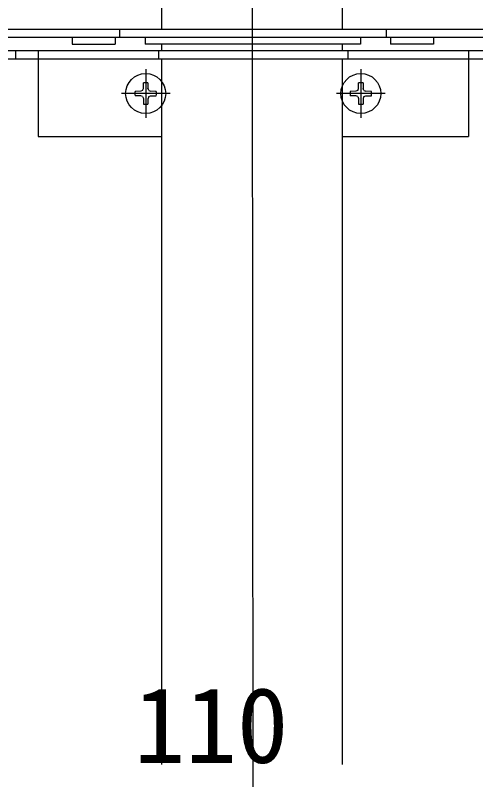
# Model space of a CAD drawing. Units: millimetres, scale not verified. Extents: x -1050 to 1050, y -1566 to 1557.
# Drawn here: x -17.5 to 89.5, y -1314 to -1136.2 of the extents above; entities that cross this region are included whole.
import ezdxf
from ezdxf.enums import TextEntityAlignment as Align

# ---------------------------------------------------------------- set-up
doc = ezdxf.new("R2010")
doc.units = ezdxf.units.MM
doc.header["$LTSCALE"] = 8
for name, color, linetype in [('0-4_YKK_12', 2, 'Continuous'), ('0-5_YKK_13', 4, 'Continuous'), ('0-7_YKK_D', 6, 'Continuous')]:
    doc.layers.add(name, color=color, linetype=linetype)
doc.styles.add('ＭＳ ゴシック', font='')
doc.styles.get('ＭＳ ゴシック').set_extended_font_data('MS Gothic')

msp = doc.modelspace()

# ---------------------------------------------------------------- linework, layer by layer
at = {"layer": '0-4_YKK_12'}
msp.add_line((37.187, -720.128), (37.815, -1413.805), dxfattribs=at)
at = {"layer": '0-5_YKK_13'}
for p, q in [((16.47, -1087), (16.47, -1139.349)), ((58.47, -1087), (58.47, -1139.349)), ((6.72, -1139.349), (6.72, -1141.349)), ((68.72, -1139.349), (68.72, -1141.349)), ((-4.28, -1141.349), (-4.28, -1142.849)), ((5.72, -1141.349), (5.72, -1142.849)), ((12.72, -1141.349), (12.72, -1142.849)), ((62.72, -1141.349), (62.72, -1142.849)), ((69.72, -1141.349), (69.72, -1142.849)), ((79.72, -1141.349), (79.72, -1142.849)), ((-4.28, -1142.849), (5.72, -1142.849)), ((62.72, -1142.849), (12.72, -1142.849)), ((16.47, -1142.849), (16.47, -1144.349)), ((58.47, -1142.849), (58.47, -1144.349)), ((79.72, -1142.849), (69.72, -1142.849)), ((-17.435, -1144.349), (-17.435, -1146.349)), ((-12.185, -1144.349), (-12.185, -1146.349)), ((15.815, -1144.349), (15.815, -1146.349)), ((59.815, -1144.349), (59.815, -1146.349)), ((87.815, -1144.349), (87.815, -1146.349)), ((-12.185, -1146.349), (-12.185, -1164.349)), ((16.47, -1146.349), (16.47, -1310.425)), ((58.47, -1146.349), (58.47, -1310.425)), ((87.815, -1146.349), (87.815, -1164.349)), ((12.815, -1148.697), (12.815, -1160.001)), ((62.815, -1148.697), (62.815, -1160.001)), ((12.286, -1153.194), (12.309, -1151.9)), ((13.322, -1151.9), (13.345, -1153.194)), ((62.286, -1153.194), (62.309, -1151.9)), ((63.322, -1151.9), (63.345, -1153.194)), ((11.66, -1153.82), (10.366, -1153.843)), ((11.66, -1153.82), (11.683, -1153.809)), ((12.087, -1153.621), (11.683, -1153.809)), ((11.693, -1153.82), (11.683, -1153.809)), ((12.087, -1153.621), (12.276, -1153.217)), ((12.276, -1153.217), (12.286, -1153.194)), ((13.345, -1153.227), (13.345, -1153.194)), ((13.544, -1153.621), (13.355, -1153.217)), ((13.544, -1153.621), (13.948, -1153.809)), ((13.948, -1153.809), (13.971, -1153.82)), ((15.265, -1153.843), (13.948, -1153.82)), ((61.66, -1153.82), (60.366, -1153.843)), ((61.66, -1153.82), (61.683, -1153.809)), ((62.087, -1153.621), (61.683, -1153.809)), ((61.693, -1153.82), (61.683, -1153.809)), ((62.087, -1153.621), (62.276, -1153.217)), ((62.276, -1153.217), (62.286, -1153.194)), ((63.345, -1153.227), (63.345, -1153.194)), ((63.544, -1153.621), (63.355, -1153.217)), ((63.544, -1153.621), (63.948, -1153.809)), ((63.948, -1153.809), (63.971, -1153.82)), ((65.265, -1153.843), (63.948, -1153.82)), ((18.467, -1154.349), (7.164, -1154.349)), ((11.66, -1154.878), (10.366, -1154.856)), ((11.66, -1154.878), (11.683, -1154.889)), ((12.087, -1155.078), (11.683, -1154.889)), ((12.087, -1155.078), (12.276, -1155.482)), ((12.286, -1155.505), (12.276, -1155.482)), ((12.286, -1155.505), (12.309, -1156.798)), ((13.345, -1155.505), (13.322, -1156.798)), ((13.345, -1155.505), (13.355, -1155.482)), ((13.544, -1155.078), (13.355, -1155.482)), ((13.544, -1155.078), (13.948, -1154.889)), ((13.971, -1154.878), (13.948, -1154.889)), ((13.971, -1154.878), (15.265, -1154.856)), ((68.467, -1154.349), (57.164, -1154.349)), ((61.66, -1154.878), (60.366, -1154.856)), ((61.66, -1154.878), (61.683, -1154.889)), ((62.087, -1155.078), (61.683, -1154.889)), ((62.087, -1155.078), (62.276, -1155.482)), ((62.286, -1155.505), (62.276, -1155.482)), ((62.286, -1155.505), (62.309, -1156.798)), ((63.345, -1155.505), (63.322, -1156.798)), ((63.345, -1155.505), (63.355, -1155.482)), ((63.544, -1155.078), (63.355, -1155.482)), ((63.544, -1155.078), (63.948, -1154.889)), ((63.971, -1154.878), (63.948, -1154.889)), ((63.971, -1154.878), (65.265, -1154.856)), ((-12.185, -1164.349), (16.47, -1164.349)), ((58.47, -1164.349), (87.815, -1164.349))]:
    msp.add_line(p, q, dxfattribs=at)
for points in [[(147.72, -1139.349), (147.72, -1141.349), (-72.28, -1141.349), (-72.28, -1139.349)], [(112.815, -1144.349), (112.815, -1146.349), (-37.185, -1146.349), (-37.185, -1144.349)]]:
    msp.add_lwpolyline(points, close=True, dxfattribs=at)
for centre in [(12.815, -1154.349), (62.815, -1154.349)]:
    msp.add_circle(centre, 4.652, dxfattribs=at)
for centre, start, end in [((12.815, -1154.349), 78.31418, 101.68582), ((62.815, -1154.349), 78.31418, 101.68582), ((12.815, -1154.349), 168.31418, 191.68582), ((12.815, -1154.349), 348.31418, 11.68582), ((62.815, -1154.349), 168.31418, 191.68582), ((62.815, -1154.349), 348.31418, 11.68582), ((12.815, -1154.349), 258.31418, 281.68582), ((62.815, -1154.349), 258.31418, 281.68582)]:
    msp.add_arc(centre, 2.501, start, end, dxfattribs=at)

# ---------------------------------------------------------------- texts
at = {"layer": '0-7_YKK_D', "style": 'ＭＳ ゴシック'}
msp.add_text('110', height=17.6, dxfattribs=at).set_placement((10.061, -1315.351), align=Align.BOTTOM_LEFT)

doc.saveas('drawing.dxf')
